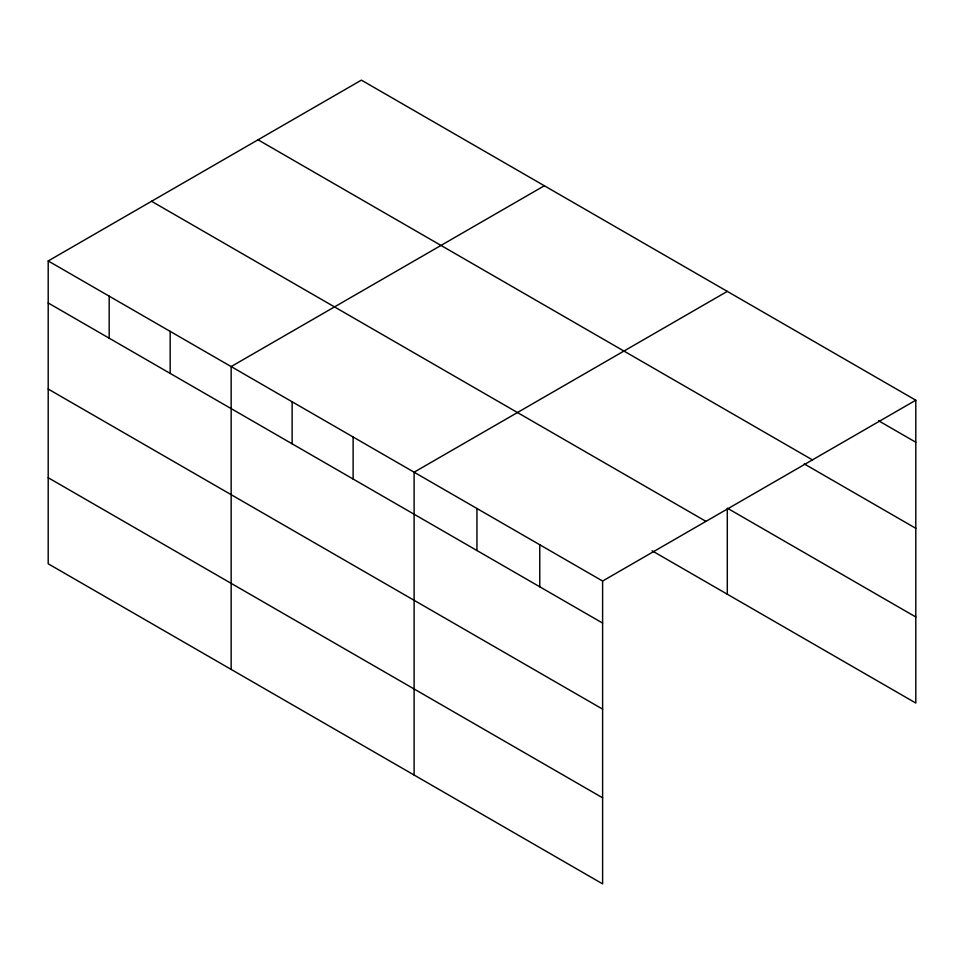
<?xml version="1.0" encoding="UTF-8"?>
<svg xmlns="http://www.w3.org/2000/svg" width="964" height="964" viewBox="0 0 964 964"><rect width="100%" height="100%" fill="white"/><g stroke="black" fill="none" stroke-linecap="round" stroke-linejoin="round"><path stroke-width="1.45" d="M602.608 709.13L602.608 581.039L48.2 260.955L48.2 563.783L602.608 883.868L602.608 709.13L48.2 389.046M652.05 550.769L915.8 703.045L915.8 400.217L361.392 80.133L48.2 260.955M544.347 185.763L231.155 366.573L231.155 669.414M727.302 291.381L414.11 472.203L414.11 775.044M602.608 581.039L915.8 400.217M878.614 420.774L915.8 442.247M258.039 139.804L812.447 459.888M804.241 463.901L915.8 528.308M915.8 616.984L727.302 508.161L727.302 594.222M151.553 201.283L705.961 521.367M48.2 302.985L602.608 623.069M48.2 477.722L602.608 797.806M539.768 544.756L539.768 586.787M476.939 508.486L476.939 550.516M353.125 436.993L353.125 479.036M292.14 401.783L292.14 443.826M170.17 331.375L170.17 373.405M109.185 296.165L109.185 338.195"/></g></svg>
